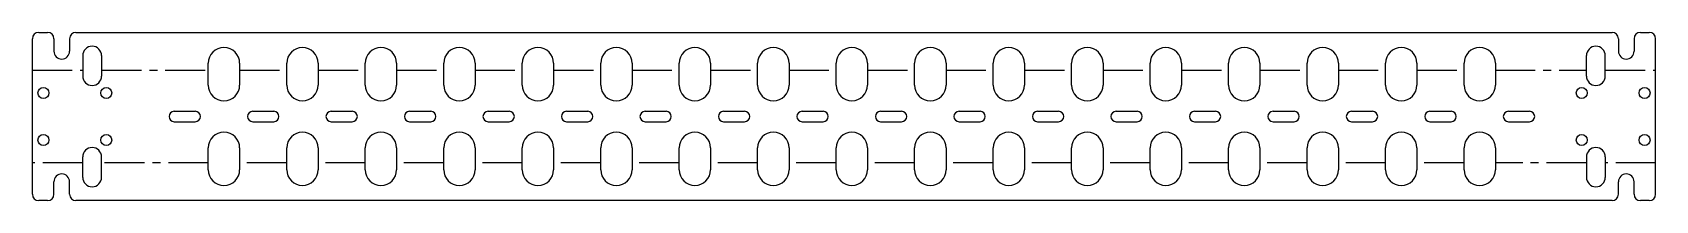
# Model space of a CAD drawing. Header units: millimetres. Extents: x -258 to 258, y -27 to 27.
import ezdxf

# ---------------------------------------------------------------- set-up
doc = ezdxf.new("R2010")
doc.units = ezdxf.units.MM
doc.linetypes.add('CENTERX2', pattern=[20.32, 12.7, -2.54, 2.54, -2.54])

msp = doc.modelspace()

# ---------------------------------------------------------------- linework, layer by layer
at = {"color": 7, "linetype": 'Continuous', "lineweight": 25}
for p, q in [((-256.5, 26.79), (-253.67, 26.79)), ((-244.67, 26.79), (244.67, 26.79)), ((253.67, 26.79), (256.5, 26.79)), ((-258.5, -24.79), (-258.5, 24.79)), ((-251.67, 24.79), (-251.67, 20.79)), ((-246.67, 24.79), (-246.67, 20.79)), ((246.67, 24.79), (246.67, 20.79)), ((251.67, 24.79), (251.67, 20.79)), ((258.5, -24.79), (258.5, 24.79)), ((-242.5, 19.39), (-242.5, 12.89)), ((-236.5, 19.39), (-236.5, 12.89)), ((-202.5, 10), (-202.5, 17)), ((-192.5, 17), (-192.5, 10)), ((-177.5, 10), (-177.5, 17)), ((-167.5, 17), (-167.5, 10)), ((-152.5, 10), (-152.5, 17)), ((-142.5, 17), (-142.5, 10)), ((-127.5, 10), (-127.5, 17)), ((-117.5, 17), (-117.5, 10)), ((-102.5, 10), (-102.5, 17)), ((-92.5, 17), (-92.5, 10)), ((-77.5, 10), (-77.5, 17)), ((-67.5, 17), (-67.5, 10)), ((-52.5, 10), (-52.5, 17)), ((-42.5, 17), (-42.5, 10)), ((-27.5, 10), (-27.5, 17)), ((-17.5, 17), (-17.5, 10)), ((-2.5, 10), (-2.5, 17)), ((7.5, 17), (7.5, 10)), ((22.5, 10), (22.5, 17)), ((32.5, 17), (32.5, 10)), ((47.5, 10), (47.5, 17)), ((57.5, 17), (57.5, 10)), ((72.5, 10), (72.5, 17)), ((82.5, 17), (82.5, 10)), ((97.5, 10), (97.5, 17)), ((107.5, 17), (107.5, 10)), ((122.5, 10), (122.5, 17)), ((132.5, 17), (132.5, 10)), ((147.5, 10), (147.5, 17)), ((157.5, 17), (157.5, 10)), ((172.5, 10), (172.5, 17)), ((182.5, 17), (182.5, 10)), ((197.5, 10), (197.5, 17)), ((207.5, 17), (207.5, 10)), ((236.5, 12.89), (236.5, 19.39)), ((242.5, 12.89), (242.5, 19.39)), ((-213.35, 1.65), (-206.65, 1.65)), ((-188.35, 1.65), (-181.65, 1.65)), ((-163.35, 1.65), (-156.65, 1.65)), ((-138.35, 1.65), (-131.65, 1.65)), ((-113.35, 1.65), (-106.65, 1.65)), ((-88.35, 1.65), (-81.65, 1.65)), ((-63.35, 1.65), (-56.65, 1.65)), ((-38.35, 1.65), (-31.65, 1.65)), ((-13.35, 1.65), (-6.65, 1.65)), ((11.65, 1.65), (18.35, 1.65)), ((36.65, 1.65), (43.35, 1.65)), ((61.65, 1.65), (68.35, 1.65)), ((86.65, 1.65), (93.35, 1.65)), ((111.65, 1.65), (118.35, 1.65)), ((136.65, 1.65), (143.35, 1.65)), ((161.65, 1.65), (168.35, 1.65)), ((186.65, 1.65), (193.35, 1.65)), ((211.65, 1.65), (218.35, 1.65)), ((-213.35, -1.65), (-206.65, -1.65)), ((-188.35, -1.65), (-181.65, -1.65)), ((-163.35, -1.65), (-156.65, -1.65)), ((-138.35, -1.65), (-131.65, -1.65)), ((-113.35, -1.65), (-106.65, -1.65)), ((-88.35, -1.65), (-81.65, -1.65)), ((-63.35, -1.65), (-56.65, -1.65)), ((-38.35, -1.65), (-31.65, -1.65)), ((-13.35, -1.65), (-6.65, -1.65)), ((11.65, -1.65), (18.35, -1.65)), ((36.65, -1.65), (43.35, -1.65)), ((61.65, -1.65), (68.35, -1.65)), ((86.65, -1.65), (93.35, -1.65)), ((111.65, -1.65), (118.35, -1.65)), ((136.65, -1.65), (143.35, -1.65)), ((161.65, -1.65), (168.35, -1.65)), ((186.65, -1.65), (193.35, -1.65)), ((211.65, -1.65), (218.35, -1.65)), ((-202.5, -17), (-202.5, -10)), ((-192.5, -10), (-192.5, -17)), ((-177.5, -17), (-177.5, -10)), ((-167.5, -10), (-167.5, -17)), ((-152.5, -17), (-152.5, -10)), ((-142.5, -10), (-142.5, -17)), ((-127.5, -17), (-127.5, -10)), ((-117.5, -10), (-117.5, -17)), ((-102.5, -17), (-102.5, -10)), ((-92.5, -10), (-92.5, -17)), ((-77.5, -17), (-77.5, -10)), ((-67.5, -10), (-67.5, -17)), ((-52.5, -17), (-52.5, -10)), ((-42.5, -10), (-42.5, -17)), ((-27.5, -17), (-27.5, -10)), ((-17.5, -10), (-17.5, -17)), ((-2.5, -17), (-2.5, -10)), ((7.5, -10), (7.5, -17)), ((22.5, -17), (22.5, -10)), ((32.5, -10), (32.5, -17)), ((47.5, -17), (47.5, -10)), ((57.5, -10), (57.5, -17)), ((72.5, -17), (72.5, -10)), ((82.5, -10), (82.5, -17)), ((97.5, -17), (97.5, -10)), ((107.5, -10), (107.5, -17)), ((122.5, -17), (122.5, -10)), ((132.5, -10), (132.5, -17)), ((147.5, -17), (147.5, -10)), ((157.5, -10), (157.5, -17)), ((172.5, -17), (172.5, -10)), ((182.5, -10), (182.5, -17)), ((197.5, -17), (197.5, -10)), ((207.5, -10), (207.5, -17)), ((-242.5, -19.39), (-242.5, -12.89)), ((-236.5, -19.39), (-236.5, -12.89)), ((236.5, -12.89), (236.5, -19.39)), ((242.5, -12.89), (242.5, -19.39)), ((-251.67, -24.79), (-251.67, -20.79)), ((-246.67, -24.79), (-246.67, -20.79)), ((246.67, -24.79), (246.67, -20.79)), ((251.67, -24.79), (251.67, -20.79)), ((-253.67, -26.79), (-256.5, -26.79)), ((244.67, -26.79), (-244.67, -26.79)), ((256.5, -26.79), (253.67, -26.79))]:
    msp.add_line(p, q, dxfattribs=at)
at = {"color": 7, "linetype": 'CENTERX2'}
for p, q in [((-258.5, 14.75), (-242.5, 14.75)), ((-236.5, 14.75), (-202.5, 14.75)), ((-192.5, 14.75), (-177.5, 14.75)), ((-167.5, 14.75), (-152.5, 14.75)), ((-142.5, 14.75), (-127.5, 14.75)), ((-117.5, 14.75), (-102.5, 14.75)), ((-92.5, 14.75), (-77.5, 14.75)), ((-67.5, 14.75), (-52.5, 14.75)), ((-42.5, 14.75), (-27.5, 14.75)), ((-17.5, 14.75), (-2.5, 14.75)), ((7.5, 14.75), (22.5, 14.75)), ((32.5, 14.75), (47.5, 14.75)), ((57.5, 14.75), (72.5, 14.75)), ((82.5, 14.75), (97.5, 14.75)), ((107.5, 14.75), (122.5, 14.75)), ((132.5, 14.75), (147.5, 14.75)), ((157.5, 14.75), (172.5, 14.75)), ((182.5, 14.75), (197.5, 14.75)), ((207.5, 14.75), (236.5, 14.75)), ((242.5, 14.75), (258.5, 14.75)), ((-242.5, -14.75), (-258.5, -14.75)), ((-202.5, -14.75), (-236.5, -14.75)), ((-177.5, -14.75), (-192.5, -14.75)), ((-152.5, -14.75), (-167.5, -14.75)), ((-127.5, -14.75), (-142.5, -14.75)), ((-102.5, -14.75), (-117.5, -14.75)), ((-77.5, -14.75), (-92.5, -14.75)), ((-52.5, -14.75), (-67.5, -14.75)), ((-27.5, -14.75), (-42.5, -14.75)), ((-2.5, -14.75), (-17.5, -14.75)), ((22.5, -14.75), (7.5, -14.75)), ((47.5, -14.75), (32.5, -14.75)), ((72.5, -14.75), (57.5, -14.75)), ((97.5, -14.75), (82.5, -14.75)), ((122.5, -14.75), (107.5, -14.75)), ((147.5, -14.75), (132.5, -14.75)), ((172.5, -14.75), (157.5, -14.75)), ((197.5, -14.75), (182.5, -14.75)), ((236.5, -14.75), (207.5, -14.75)), ((258.5, -14.75), (242.5, -14.75))]:
    msp.add_line(p, q, dxfattribs=at)
at = {"color": 7, "linetype": 'Continuous', "lineweight": 25}
for centre in [(-255, 7.5), (-235, 7.5), (235, 7.5), (255, 7.5), (-255, -7.5), (-235, -7.5), (235, -7.5), (255, -7.5)]:
    msp.add_circle(centre, 1.75, dxfattribs=at)
for centre, radius, start, end in [((-256.5, 24.79), 2, 90, 180), ((-253.67, 24.79), 2, 0, 90), ((-244.67, 24.79), 2, 90, 180), ((244.67, 24.79), 2, 0, 90), ((253.67, 24.79), 2, 90, 180), ((256.5, 24.79), 2, 360, 90), ((-249.17, 20.79), 2.5, 180, 0), ((-239.5, 19.39), 3, 0, 180), ((-197.5, 17), 5, 0, 180), ((-172.5, 17), 5, 0, 180), ((-147.5, 17), 5, 0, 180), ((-122.5, 17), 5, 0, 180), ((-97.5, 17), 5, 0, 180), ((-72.5, 17), 5, 0, 180), ((-47.5, 17), 5, 0, 180), ((-22.5, 17), 5, 0, 180), ((2.5, 17), 5, 0, 180), ((27.5, 17), 5, 0, 180), ((52.5, 17), 5, 0, 180), ((77.5, 17), 5, 0, 180), ((102.5, 17), 5, 0, 180), ((127.5, 17), 5, 0, 180), ((152.5, 17), 5, 0, 180), ((177.5, 17), 5, 0, 180), ((202.5, 17), 5, 0, 180), ((239.5, 19.39), 3, 0, 180), ((249.17, 20.79), 2.5, 180, 0), ((-239.5, 12.89), 3, 180, 0), ((239.5, 12.89), 3, 180, 0), ((-197.5, 10), 5, 180, 0), ((-172.5, 10), 5, 180, 0), ((-147.5, 10), 5, 180, 0), ((-122.5, 10), 5, 180, 0), ((-97.5, 10), 5, 180, 0), ((-72.5, 10), 5, 180, 0), ((-47.5, 10), 5, 180, 0), ((-22.5, 10), 5, 180, 0), ((2.5, 10), 5, 180, 0), ((27.5, 10), 5, 180, 0), ((52.5, 10), 5, 180, 0), ((77.5, 10), 5, 180, 0), ((102.5, 10), 5, 180, 0), ((127.5, 10), 5, 180, 0), ((152.5, 10), 5, 180, 0), ((177.5, 10), 5, 180, 0), ((202.5, 10), 5, 180, 0), ((-213.35, 0), 1.65, 90, 270), ((-206.65, 0), 1.65, 270, 90), ((-188.35, 0), 1.65, 90, 270), ((-181.65, 0), 1.65, 270, 90), ((-163.35, 0), 1.65, 90, 270), ((-156.65, 0), 1.65, 270, 90), ((-138.35, 0), 1.65, 90, 270), ((-131.65, 0), 1.65, 270, 90), ((-113.35, 0), 1.65, 90, 270), ((-106.65, 0), 1.65, 270, 90), ((-88.35, 0), 1.65, 90, 270), ((-81.65, 0), 1.65, 270, 90), ((-63.35, 0), 1.65, 90, 270), ((-56.65, 0), 1.65, 270, 90), ((-38.35, 0), 1.65, 90, 270), ((-31.65, 0), 1.65, 270, 90), ((-13.35, 0), 1.65, 90, 270), ((-6.65, 0), 1.65, 270, 90), ((11.65, 0), 1.65, 90, 270), ((18.35, 0), 1.65, 270, 90), ((36.65, 0), 1.65, 90, 270), ((43.35, 0), 1.65, 270, 90), ((61.65, 0), 1.65, 90, 270), ((68.35, 0), 1.65, 270, 90), ((86.65, 0), 1.65, 90, 270), ((93.35, 0), 1.65, 270, 90), ((111.65, 0), 1.65, 90, 270), ((118.35, 0), 1.65, 270, 90), ((136.65, 0), 1.65, 90, 270), ((143.35, 0), 1.65, 270, 90), ((161.65, 0), 1.65, 90, 270), ((168.35, 0), 1.65, 270, 90), ((186.65, 0), 1.65, 90, 270), ((193.35, 0), 1.65, 270, 90), ((211.65, 0), 1.65, 90, 270), ((218.35, 0), 1.65, 270, 90), ((-197.5, -10), 5, 0, 180), ((-172.5, -10), 5, 0, 180), ((-147.5, -10), 5, 0, 180), ((-122.5, -10), 5, 0, 180), ((-97.5, -10), 5, 0, 180), ((-72.5, -10), 5, 0, 180), ((-47.5, -10), 5, 0, 180), ((-22.5, -10), 5, 0, 180), ((2.5, -10), 5, 0, 180), ((27.5, -10), 5, 0, 180), ((52.5, -10), 5, 0, 180), ((77.5, -10), 5, 0, 180), ((102.5, -10), 5, 0, 180), ((127.5, -10), 5, 0, 180), ((152.5, -10), 5, 0, 180), ((177.5, -10), 5, 0, 180), ((202.5, -10), 5, 0, 180), ((-239.5, -12.89), 3, 0, 180), ((239.5, -12.89), 3, 0, 180), ((-249.17, -20.79), 2.5, 0, 180), ((-239.5, -19.39), 3, 180, 0), ((-197.5, -17), 5, 180, 0), ((-172.5, -17), 5, 180, 0), ((-147.5, -17), 5, 180, 0), ((-122.5, -17), 5, 180, 0), ((-97.5, -17), 5, 180, 0), ((-72.5, -17), 5, 180, 0), ((-47.5, -17), 5, 180, 0), ((-22.5, -17), 5, 180, 0), ((2.5, -17), 5, 180, 0), ((27.5, -17), 5, 180, 0), ((52.5, -17), 5, 180, 0), ((77.5, -17), 5, 180, 0), ((102.5, -17), 5, 180, 0), ((127.5, -17), 5, 180, 0), ((152.5, -17), 5, 180, 0), ((177.5, -17), 5, 180, 0), ((202.5, -17), 5, 180, 0), ((239.5, -19.39), 3, 180, 0), ((249.17, -20.79), 2.5, 0, 180), ((-256.5, -24.79), 2, 180, 270), ((-253.67, -24.79), 2, 270, 0), ((-244.67, -24.79), 2, 180, 270), ((244.67, -24.79), 2, 270, 360), ((253.67, -24.79), 2, 180, 270), ((256.5, -24.79), 2, 270, 0)]:
    msp.add_arc(centre, radius, start, end, dxfattribs=at)

doc.saveas('drawing.dxf')
